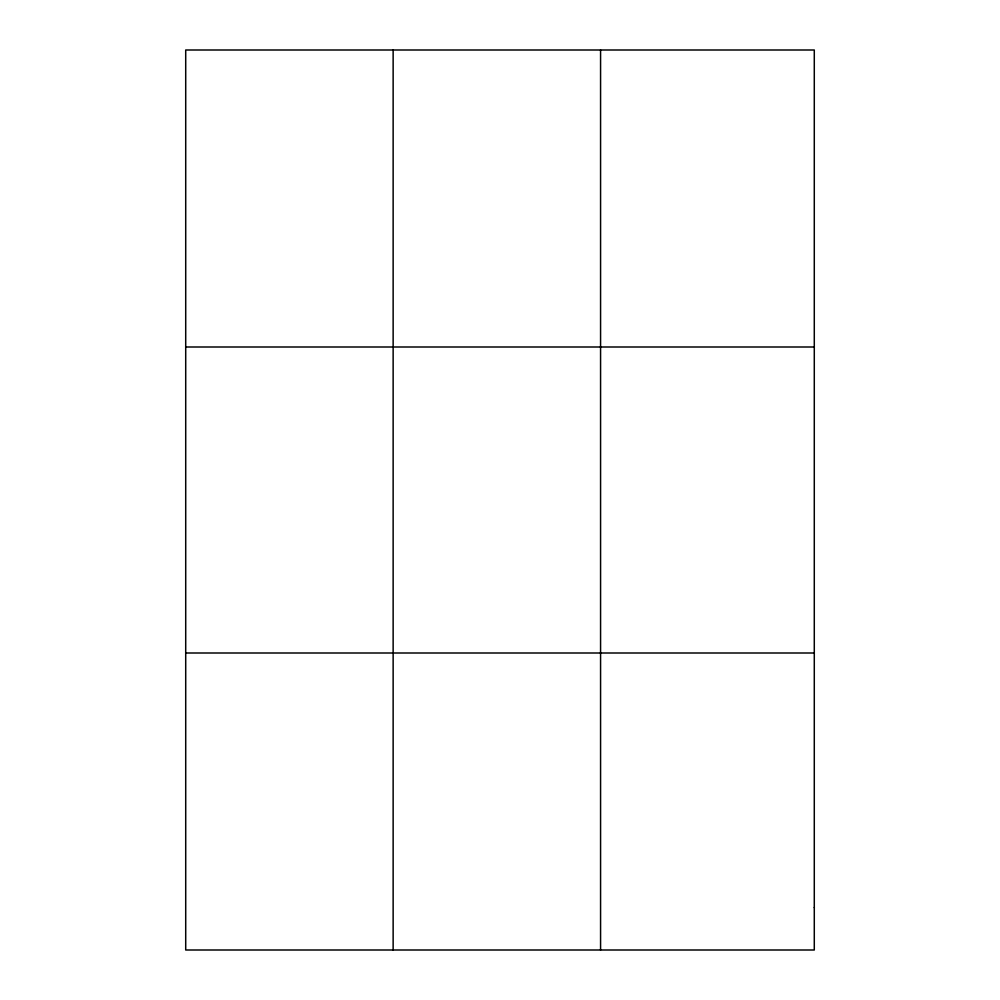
<?xml version="1.0" encoding="UTF-8"?>
<svg xmlns="http://www.w3.org/2000/svg" width="1000" height="1000" viewBox="0 0 1000 1000"><rect width="100%" height="100%" fill="white"/><g stroke="black" fill="none" stroke-linecap="round" stroke-linejoin="round"><path stroke-width="1.5" d="M393.137 950L393.137 50M600.575 950L600.575 50M185.712 347L814.287 347M185.712 653L814.287 653M814.287 907.575L814.287 950L185.712 950L185.712 50L814.287 50L814.287 907.575"/></g></svg>
